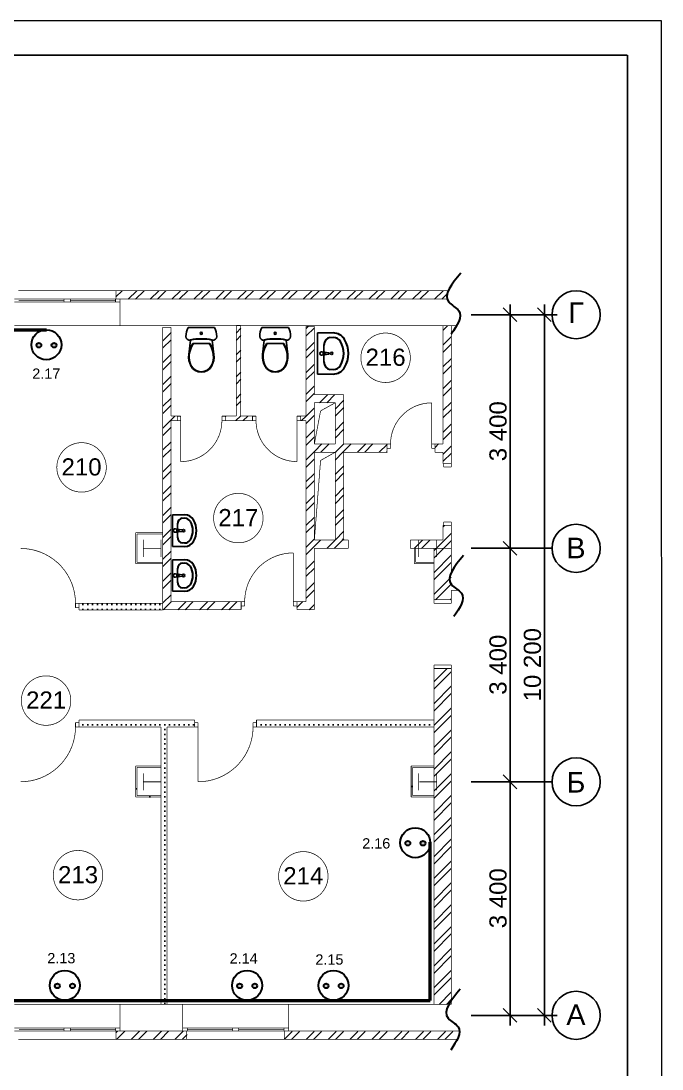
# Model space of a CAD drawing. Header units: millimetres. Extents: x 1781 to 2670, y 88 to 385.
# Drawn here: x 2107.8 to 2201, y 232 to 384.6 of the extents above; entities that cross this region are included whole.
import ezdxf
from ezdxf.enums import TextEntityAlignment as Align

# ---------------------------------------------------------------- set-up
doc = ezdxf.new("R2010")
doc.units = ezdxf.units.MM
doc.linetypes.add('DOUBLE_DASHED', pattern=[1093.611073, 529.166651, -211.666656, 141.111112, -211.666656])
for name, color, linetype in [('AIAOIEA_NOAIU', 7, 'Continuous'), ('DIMENSIONS', 7, 'Continuous'), ('ЛВС', 1, 'Continuous')]:
    doc.layers.add(name, color=color, linetype=linetype)
doc.styles.add('1', font='arial.ttf')
pattern_1 = [(45, (0, 0), (-159.09903, 159.09903), []), (45, (-53.03, 53.03), (-159.09903, 159.09903), [])]
pattern_2 = [(45, (-1651.3506, 2763.5634), (-1.5909903, 1.5909903), []), (45, (-1651.881, 2764.0937), (-1.5909903, 1.5909903), [])]
pattern_3 = [(0, (0, 0), (0, 69.999999), [0, -69.999999])]
pattern_4 = [(45, (-247.49, 247.49), (-111.36932, 111.36932), [0, -105, 0, -157.5]), (110, (-448.6, 209.19), (-148.00159, -53.86817), [0, -77, 0, -133])]

# ---------------------------------------------------------------- blocks, each defined once
blk = doc.blocks.new('FILL_217')
at = {"layer": 'AIAOIEA_NOAIU', "linetype": 'Continuous'}
h = blk.add_hatch(dxfattribs=at)
h.set_pattern_fill('STEEL', scale=75, angle=45, style=0)
h.set_pattern_definition(pattern_1)
h.paths.add_polyline_path([(381922, -252218), (382172, -252218), (382172, -247328), (381922, -247328)], flags=0)
blk = doc.blocks.new('FILL_206')
at = {"layer": 'AIAOIEA_NOAIU', "linetype": 'Continuous'}
h = blk.add_hatch(dxfattribs=at)
h.set_pattern_fill('25__', scale=69.999999, style=0)
h.set_pattern_definition(pattern_3)
h.paths.add_polyline_path([(381922, -248178), (381922, -248078), (379340, -248078), (379340, -248178)], flags=0)
blk = doc.blocks.new('FILL_207')
at = {"layer": 'AIAOIEA_NOAIU', "linetype": 'Continuous'}
h = blk.add_hatch(dxfattribs=at)
h.set_pattern_fill('25__', scale=69.999999, style=0)
h.set_pattern_definition(pattern_3)
h.paths.add_polyline_path([(378440, -248178), (378440, -248078), (376757, -248078), (376757, -248178)], flags=0)
blk = doc.blocks.new('FILL_211')
at = {"layer": 'AIAOIEA_NOAIU', "linetype": 'Continuous'}
h = blk.add_hatch(dxfattribs=at)
h.set_pattern_fill('25__', scale=69.999999, style=0)
h.set_pattern_definition(pattern_3)
h.paths.add_polyline_path([(377976, -246478), (377976, -246378), (376757, -246378), (376757, -246478)], flags=0)
blk = doc.blocks.new('FILL_214')
at = {"layer": 'AIAOIEA_NOAIU', "linetype": 'Continuous'}
h = blk.add_hatch(dxfattribs=at)
h.set_pattern_fill('CUT_STONE', scale=350, style=0)
h.set_pattern_definition(pattern_4)
h.paths.add_polyline_path([(381922, -248749), (381589, -248749), (381609, -248769), (381922, -248769)], flags=0)
blk = doc.blocks.new('FILL_218')
at = {"layer": 'AIAOIEA_NOAIU', "linetype": 'Continuous'}
h = blk.add_hatch(dxfattribs=at)
h.set_pattern_fill('STEEL', scale=75, angle=45, style=0)
h.set_pattern_definition(pattern_1)
h.paths.add_polyline_path([(381922, -246328), (382172, -246328), (382172, -245578), (381922, -245578)], flags=0)
blk = doc.blocks.new('FILL_221')
at = {"layer": 'AIAOIEA_NOAIU', "linetype": 'Continuous'}
h = blk.add_hatch(dxfattribs=at)
h.set_pattern_fill('STEEL', scale=75, angle=45, style=0)
h.set_pattern_definition(pattern_1)
h.paths.add_polyline_path([(380181, -246473), (380061, -246353), (379926, -246353), (379926, -246473)], flags=0)
blk = doc.blocks.new('FILL_222')
at = {"layer": 'AIAOIEA_NOAIU', "linetype": 'Continuous'}
h = blk.add_hatch(dxfattribs=at)
h.set_pattern_fill('STEEL', scale=75, angle=45, style=0)
h.set_pattern_definition(pattern_1)
h.paths.add_polyline_path([(379116, -246473), (379116, -246353), (378096, -246353), (377976, -246473)], flags=0)
blk = doc.blocks.new('FILL_228')
at = {"layer": 'AIAOIEA_NOAIU', "linetype": 'Continuous'}
h = blk.add_hatch(dxfattribs=at)
h.set_pattern_fill('STEEL', scale=75, angle=45, style=0)
h.set_pattern_definition(pattern_1)
h.paths.add_polyline_path([(382054, -245578), (382174, -245578), (382174, -245243), (382054, -245243)], flags=0)
blk = doc.blocks.new('FILL_229')
at = {"layer": 'AIAOIEA_NOAIU', "linetype": 'Continuous'}
h = blk.add_hatch(dxfattribs=at)
h.set_pattern_fill('STEEL', scale=75, angle=45, style=0)
h.set_pattern_definition(pattern_1)
h.paths.add_polyline_path([(382054, -244343), (382174, -244343), (382174, -242338), (382054, -242338)], flags=0)
blk = doc.blocks.new('FILL_238')
at = {"layer": 'AIAOIEA_NOAIU', "linetype": 'Continuous'}
h = blk.add_hatch(dxfattribs=at)
h.set_pattern_fill('CUT_STONE', scale=350, style=0)
h.set_pattern_definition(pattern_4)
h.paths.add_polyline_path([(377976, -245349), (377582, -245349), (377602, -245369), (377976, -245369)], flags=0)
blk = doc.blocks.new('FILL_240')
at = {"layer": 'AIAOIEA_NOAIU', "linetype": 'Continuous'}
h = blk.add_hatch(dxfattribs=at)
h.set_pattern_fill('STEEL', scale=75, angle=45, style=0)
h.set_pattern_definition(pattern_1)
h.paths.add_polyline_path([(379046, -242332), (379046, -243652), (379111, -243652), (379111, -242332)], flags=0)
blk = doc.blocks.new('FILL_242')
at = {"layer": 'AIAOIEA_NOAIU', "linetype": 'Continuous'}
h = blk.add_hatch(dxfattribs=at)
h.set_pattern_fill('STEEL', scale=75, angle=45, style=0)
h.set_pattern_definition(pattern_1)
h.paths.add_polyline_path([(380061, -243717), (380061, -243652), (379981, -243652), (379981, -243717)], flags=0)
blk = doc.blocks.new('FILL_243')
at = {"layer": 'AIAOIEA_NOAIU', "linetype": 'Continuous'}
h = blk.add_hatch(dxfattribs=at)
h.set_pattern_fill('STEEL', scale=75, angle=45, style=0)
h.set_pattern_definition(pattern_1)
h.paths.add_polyline_path([(379281, -243717), (379281, -243652), (378887, -243652), (378887, -243717)], flags=0)
blk = doc.blocks.new('FILL_244')
at = {"layer": 'AIAOIEA_NOAIU', "linetype": 'Continuous'}
h = blk.add_hatch(dxfattribs=at)
h.set_pattern_fill('STEEL', scale=75, angle=45, style=0)
h.set_pattern_definition(pattern_1)
h.paths.add_polyline_path([(378187, -243717), (378187, -243652), (378096, -243652), (378096, -243717)], flags=0)
blk = doc.blocks.new('FILL_245')
at = {"layer": 'AIAOIEA_NOAIU', "linetype": 'Continuous'}
h = blk.add_hatch(dxfattribs=at)
h.set_pattern_fill('STEEL', scale=75, angle=45, style=0)
h.set_pattern_definition(pattern_1)
h.paths.add_polyline_path([(380486, -243458), (380486, -244058), (380606, -244058), (380606, -243338)], flags=0)
blk = doc.blocks.new('FILL_247')
at = {"layer": 'AIAOIEA_NOAIU', "linetype": 'Continuous'}
h = blk.add_hatch(dxfattribs=at)
h.set_pattern_fill('CUT_STONE', scale=350, style=0)
h.set_pattern_definition(pattern_4)
h.paths.add_polyline_path([(381633, -245578), (381633, -245800), (381653, -245780), (381653, -245578)], flags=0)
blk = doc.blocks.new('FILL_248')
at = {"layer": 'AIAOIEA_NOAIU', "linetype": 'Continuous'}
h = blk.add_hatch(dxfattribs=at)
h.set_pattern_fill('CUT_STONE', scale=350, style=0)
h.set_pattern_definition(pattern_4)
h.paths.add_polyline_path([(377582, -245800), (377976, -245800), (377976, -245780), (377602, -245780)], flags=0)
blk = doc.blocks.new('FILL_252')
at = {"layer": 'AIAOIEA_NOAIU', "linetype": 'Continuous'}
h = blk.add_hatch(dxfattribs=at)
h.set_pattern_fill('25__', scale=69.999999, style=0)
h.set_pattern_definition(pattern_3)
h.paths.add_polyline_path([(377949, -248178), (377949, -252218), (378039, -252218), (378039, -248178)], flags=0)
blk = doc.blocks.new('FILL_257')
at = {"layer": 'AIAOIEA_NOAIU', "linetype": 'Continuous'}
h = blk.add_hatch(dxfattribs=at)
h.set_pattern_fill('STEEL', scale=75, angle=45, style=0)
h.set_pattern_definition(pattern_1)
h.paths.add_polyline_path([(382054, -245578), (382054, -245458), (381577, -245458), (381577, -245578)], flags=0)
blk = doc.blocks.new('FILL_258')
at = {"layer": 'AIAOIEA_NOAIU', "linetype": 'Continuous'}
h = blk.add_hatch(dxfattribs=at)
h.set_pattern_fill('STEEL', scale=75, angle=45, style=0)
h.set_pattern_definition(pattern_1)
h.paths.add_polyline_path([(380677, -245578), (380677, -245458), (380181, -245458), (380181, -245578)], flags=0)
blk = doc.blocks.new('FILL_259')
at = {"layer": 'AIAOIEA_NOAIU', "linetype": 'Continuous'}
h = blk.add_hatch(dxfattribs=at)
h.set_pattern_fill('STEEL', scale=75, angle=45, style=0)
h.set_pattern_definition(pattern_1)
h.paths.add_polyline_path([(382054, -244178), (382054, -244058), (381938, -244058), (381938, -244178)], flags=0)
blk = doc.blocks.new('FILL_260')
at = {"layer": 'AIAOIEA_NOAIU', "linetype": 'Continuous'}
h = blk.add_hatch(dxfattribs=at)
h.set_pattern_fill('STEEL', scale=75, angle=45, style=0)
h.set_pattern_definition(pattern_1)
h.paths.add_polyline_path([(381238, -244178), (381238, -244058), (380181, -244058), (380181, -244178)], flags=0)
blk = doc.blocks.new('FILL_269')
at = {"layer": 'AIAOIEA_NOAIU', "linetype": 'Continuous'}
h = blk.add_hatch(dxfattribs=at)
h.set_pattern_fill('STEEL', scale=75, angle=45, style=0)
h.set_pattern_definition(pattern_1)
h.paths.add_polyline_path([(380061, -242344), (380061, -246353), (380181, -246473), (380181, -242344)], flags=0)
blk = doc.blocks.new('FILL_284')
at = {"layer": 'AIAOIEA_NOAIU', "linetype": 'Continuous'}
h = blk.add_hatch(dxfattribs=at)
h.set_pattern_fill('CUT_STONE', scale=350, style=0)
h.set_pattern_definition(pattern_4)
h.paths.add_polyline_path([(377582, -245349), (377582, -245800), (377602, -245780), (377602, -245369)], flags=0)
blk = doc.blocks.new('FILL_285')
at = {"layer": 'AIAOIEA_NOAIU', "linetype": 'Continuous'}
h = blk.add_hatch(dxfattribs=at)
h.set_pattern_fill('CUT_STONE', scale=350, style=0)
h.set_pattern_definition(pattern_4)
h.paths.add_polyline_path([(377582, -248749), (377582, -249200), (377602, -249180), (377602, -248769)], flags=0)
blk = doc.blocks.new('FILL_288')
at = {"layer": 'AIAOIEA_NOAIU', "linetype": 'Continuous'}
h = blk.add_hatch(dxfattribs=at)
h.set_pattern_fill('CUT_STONE', scale=350, style=0)
h.set_pattern_definition(pattern_4)
h.paths.add_polyline_path([(381589, -248749), (381589, -249200), (381609, -249180), (381609, -248769)], flags=0)
blk = doc.blocks.new('FILL_299')
at = {"layer": 'AIAOIEA_NOAIU', "linetype": 'Continuous'}
h = blk.add_hatch(dxfattribs=at)
h.set_pattern_fill('CUT_STONE', scale=350, style=0)
h.set_pattern_definition(pattern_4)
h.paths.add_polyline_path([(377582, -249200), (377949, -249200), (377949, -249180), (377602, -249180)], flags=0)
blk = doc.blocks.new('FILL_300')
at = {"layer": 'AIAOIEA_NOAIU', "linetype": 'Continuous'}
h = blk.add_hatch(dxfattribs=at)
h.set_pattern_fill('STEEL', scale=75, angle=45, style=0)
h.set_pattern_definition(pattern_1)
h.paths.add_polyline_path([(377976, -242362), (377976, -246473), (378096, -246353), (378096, -242362)], flags=0)
blk = doc.blocks.new('FILL_321')
at = {"layer": 'AIAOIEA_NOAIU', "linetype": 'Continuous'}
h = blk.add_hatch(dxfattribs=at)
h.set_pattern_fill('STEEL', scale=75, angle=45, style=0)
h.set_pattern_definition(pattern_1)
h.paths.add_polyline_path([(380486, -244178), (380486, -245458), (380606, -245458), (380606, -244178)], flags=0)
blk = doc.blocks.new('FILL_326')
at = {"layer": 'AIAOIEA_NOAIU', "linetype": 'Continuous'}
h = blk.add_hatch(dxfattribs=at)
h.set_pattern_fill('STEEL', scale=75, angle=45, style=0)
h.set_pattern_definition(pattern_1)
h.paths.add_polyline_path([(380181, -243458), (380486, -243458), (380606, -243338), (380181, -243338)], flags=0)
blk = doc.blocks.new('роз')
at = {"layer": 'ЛВС', "lineweight": 30}
h = blk.add_hatch(color=256, dxfattribs=at)
h.paths.add_polyline_path([(372144.46, -252846.29, 1), (372145.16, -252846.29, 1)])
h.paths.add_polyline_path([(372146.66, -252846.29, 1), (372147.36, -252846.29, 1)])
for centre, radius in [((372145.89, -252846.22), 2.18), ((372144.81, -252846.29), 0.347), ((372147.01, -252846.29), 0.347)]:
    blk.add_circle(centre, radius, dxfattribs=at)

msp = doc.modelspace()

# ---------------------------------------------------------------- hatches: boundary and pattern name
at = {"layer": 'AIAOIEA_NOAIU', "linetype": 'Continuous', "lineweight": 0}
h = msp.add_hatch(dxfattribs=at)
h.set_pattern_fill('STEEL', color=256, scale=0.75, angle=45, style=0)
h.set_pattern_definition(pattern_2)
h.paths.add_polyline_path([(2169.77, 344.04), (2169.77, 344.05), (2169.71, 344.37), (2169.74, 344.71), (2169.84, 345.06), (2169.93, 345.29), (2121.6, 345.29), (2121.6, 344.04)])
h = msp.add_hatch(dxfattribs=at)
h.set_pattern_fill('STEEL', color=256, scale=0.75, angle=45, style=0)
h.set_pattern_definition(pattern_2)
h.paths.add_polyline_path([(2121.6, 236.29), (2131.97, 236.29), (2131.97, 237.49), (2121.6, 237.49)], flags=0)
h = msp.add_hatch(dxfattribs=at)
h.set_pattern_fill('STEEL', color=256, scale=0.75, angle=45, style=0)
h.set_pattern_definition(pattern_2)
h.paths.add_polyline_path([(2171.58, 237.27), (2171.58, 237.45), (2146.1, 237.45), (2146.1, 236.29), (2171.25, 236.29), (2171.39, 236.59), (2171.51, 236.94)])

# ---------------------------------------------------------------- linework, layer by layer
at = {"linetype": 'Continuous', "lineweight": 20}
for p, q in [((2200.97, 384.57), (1781.03, 384.57)), ((2201.03, 87.57), (2200.97, 384.57))]:
    msp.add_line(p, q, dxfattribs=at)
for p, q in [((2195.97, 379.57), (1800.97, 379.57)), ((2196.03, 92.57), (2196.03, 379.57))]:
    msp.add_line(p, q)
at = {"layer": 'AIAOIEA_NOAIU', "linetype": 'Continuous'}
for p, q in [((2131.76, 338.63), (2131.79, 338.96)), ((2131.79, 338.96), (2131.85, 339.29)), ((2131.85, 339.29), (2131.95, 339.61)), ((2131.95, 339.61), (2132.08, 339.92)), ((2132.08, 339.92), (2135.95, 339.92)), ((2135.95, 339.92), (2136.08, 339.61)), ((2136.08, 339.61), (2136.18, 339.29)), ((2136.18, 339.29), (2136.24, 338.96)), ((2136.24, 338.96), (2136.26, 338.63)), ((2142.51, 338.63), (2142.53, 338.96)), ((2142.53, 338.96), (2142.59, 339.29)), ((2142.59, 339.29), (2142.69, 339.61)), ((2142.69, 339.61), (2142.83, 339.92)), ((2142.83, 339.92), (2146.69, 339.92)), ((2146.69, 339.92), (2146.83, 339.61)), ((2146.83, 339.61), (2146.93, 339.29)), ((2146.93, 339.29), (2146.99, 338.96)), ((2146.99, 338.96), (2147.01, 338.63)), ((2150.91, 339.16), (2150.91, 333.16)), ((2150.91, 339.16), (2153.2, 339.16)), ((2131.82, 338.4), (2131.76, 338.63)), ((2131.96, 338.22), (2131.82, 338.4)), ((2132.18, 338.11), (2131.96, 338.22)), ((2132.18, 335.99), (2132.42, 338.11)), ((2132.42, 338.11), (2132.18, 338.11)), ((2132.55, 337.24), (2132.77, 337.61)), ((2132.64, 337.23), (2132.86, 337.61)), ((2132.77, 337.61), (2135.26, 337.61)), ((2135.17, 337.61), (2135.39, 337.23)), ((2135.26, 337.61), (2135.48, 337.24)), ((2135.61, 338.11), (2135.85, 335.99)), ((2135.85, 338.11), (2135.61, 338.11)), ((2136.07, 338.22), (2135.85, 338.11)), ((2136.21, 338.4), (2136.07, 338.22)), ((2136.26, 338.63), (2136.21, 338.4)), ((2142.56, 338.4), (2142.51, 338.63)), ((2142.71, 338.22), (2142.56, 338.4)), ((2142.92, 338.11), (2142.71, 338.22)), ((2143.16, 338.11), (2142.92, 338.11)), ((2142.93, 335.99), (2143.16, 338.11)), ((2143.29, 337.24), (2143.51, 337.61)), ((2143.38, 337.23), (2143.61, 337.61)), ((2143.51, 337.61), (2146.01, 337.61)), ((2145.91, 337.61), (2146.13, 337.23)), ((2146.01, 337.61), (2146.22, 337.24)), ((2146.36, 338.11), (2146.59, 335.99)), ((2146.59, 338.11), (2146.36, 338.11)), ((2146.81, 338.22), (2146.59, 338.11)), ((2146.96, 338.4), (2146.81, 338.22)), ((2147.01, 338.63), (2146.96, 338.4)), ((2151.84, 337.34), (2151.84, 334.97)), ((2152.75, 338.5), (2153.2, 338.5)), ((2132.17, 335.57), (2132.18, 335.99)), ((2132.18, 335.99), (2132.26, 336.42)), ((2132.25, 335.57), (2132.27, 335.98)), ((2132.26, 336.42), (2132.38, 336.83)), ((2132.27, 335.98), (2132.34, 336.41)), ((2132.34, 336.41), (2132.47, 336.83)), ((2132.38, 336.83), (2132.55, 337.24)), ((2132.47, 336.83), (2132.64, 337.23)), ((2135.39, 337.23), (2135.56, 336.83)), ((2135.48, 337.24), (2135.65, 336.83)), ((2135.56, 336.83), (2135.69, 336.41)), ((2135.65, 336.83), (2135.77, 336.42)), ((2135.69, 336.41), (2135.76, 335.98)), ((2135.76, 335.98), (2135.78, 335.57)), ((2135.77, 336.42), (2135.85, 335.99)), ((2135.85, 335.99), (2135.86, 335.57)), ((2142.91, 335.57), (2142.93, 335.99)), ((2142.93, 335.99), (2143, 336.42)), ((2142.99, 335.57), (2143.01, 335.98)), ((2143, 336.42), (2143.12, 336.83)), ((2143.01, 335.98), (2143.08, 336.41)), ((2143.08, 336.41), (2143.21, 336.83)), ((2143.12, 336.83), (2143.29, 337.24)), ((2143.21, 336.83), (2143.38, 337.23)), ((2146.13, 337.23), (2146.31, 336.83)), ((2146.22, 337.24), (2146.39, 336.83)), ((2146.31, 336.83), (2146.43, 336.41)), ((2146.39, 336.83), (2146.52, 336.42)), ((2146.43, 336.41), (2146.51, 335.98)), ((2146.51, 335.98), (2146.52, 335.57)), ((2146.52, 336.42), (2146.59, 335.99)), ((2146.59, 335.99), (2146.6, 335.57)), ((2151.5, 336.39), (2151.45, 336.39)), ((2151.5, 335.92), (2151.45, 335.92)), ((2151.91, 336.37), (2151.5, 336.39)), ((2151.91, 335.95), (2151.5, 335.92)), ((2151.74, 336.02), (2151.74, 336.29)), ((2151.74, 336.29), (2151.88, 336.29)), ((2151.74, 336.02), (2151.74, 336.29)), ((2151.88, 336.02), (2151.74, 336.02)), ((2152.53, 336.27), (2152, 336.33)), ((2152, 335.98), (2152.53, 336.04)), ((2132.21, 335.15), (2132.17, 335.57)), ((2132.32, 334.74), (2132.21, 335.15)), ((2132.3, 335.16), (2132.25, 335.57)), ((2132.4, 334.76), (2132.3, 335.16)), ((2132.49, 334.35), (2132.32, 334.74)), ((2132.56, 334.38), (2132.4, 334.76)), ((2132.75, 333.97), (2132.49, 334.35)), ((2132.81, 334.02), (2132.56, 334.38)), ((2135.47, 334.38), (2135.22, 334.02)), ((2135.54, 334.35), (2135.28, 333.97)), ((2135.63, 334.76), (2135.47, 334.38)), ((2135.71, 334.74), (2135.54, 334.35)), ((2135.73, 335.16), (2135.63, 334.76)), ((2135.82, 335.15), (2135.71, 334.74)), ((2135.78, 335.57), (2135.73, 335.16)), ((2135.86, 335.57), (2135.82, 335.15)), ((2142.96, 335.15), (2142.91, 335.57)), ((2143.06, 334.74), (2142.96, 335.15)), ((2143.04, 335.16), (2142.99, 335.57)), ((2143.14, 334.76), (2143.04, 335.16)), ((2143.23, 334.35), (2143.06, 334.74)), ((2143.3, 334.38), (2143.14, 334.76)), ((2143.49, 333.97), (2143.23, 334.35)), ((2143.56, 334.02), (2143.3, 334.38)), ((2146.21, 334.38), (2145.96, 334.02)), ((2146.29, 334.35), (2146.02, 333.97)), ((2146.37, 334.76), (2146.21, 334.38)), ((2146.45, 334.74), (2146.29, 334.35)), ((2146.48, 335.16), (2146.37, 334.76)), ((2146.56, 335.15), (2146.45, 334.74)), ((2146.52, 335.57), (2146.48, 335.16)), ((2146.6, 335.57), (2146.56, 335.15)), ((2151.84, 334.97), (2151.84, 334.97)), ((2133.12, 333.67), (2132.75, 333.97)), ((2133.16, 333.74), (2132.81, 334.02)), ((2133.55, 333.48), (2133.12, 333.67)), ((2133.57, 333.56), (2133.16, 333.74)), ((2134.01, 333.42), (2133.55, 333.48)), ((2134.01, 333.5), (2133.57, 333.56)), ((2134.46, 333.56), (2134.01, 333.5)), ((2134.48, 333.48), (2134.01, 333.42)), ((2134.87, 333.74), (2134.46, 333.56)), ((2134.91, 333.67), (2134.48, 333.48)), ((2135.22, 334.02), (2134.87, 333.74)), ((2135.28, 333.97), (2134.91, 333.67)), ((2143.86, 333.67), (2143.49, 333.97)), ((2143.9, 333.74), (2143.56, 334.02)), ((2144.29, 333.48), (2143.86, 333.67)), ((2144.31, 333.56), (2143.9, 333.74)), ((2144.76, 333.42), (2144.29, 333.48)), ((2144.76, 333.5), (2144.31, 333.56)), ((2145.2, 333.56), (2144.76, 333.5)), ((2145.23, 333.48), (2144.76, 333.42)), ((2145.61, 333.74), (2145.2, 333.56)), ((2145.66, 333.67), (2145.23, 333.48)), ((2145.96, 334.02), (2145.61, 333.74)), ((2146.02, 333.97), (2145.66, 333.67)), ((2150.91, 333.16), (2153.2, 333.16)), ((2152.75, 333.81), (2153.2, 333.81)), ((2129.81, 312.67), (2131.59, 312.67)), ((2129.81, 312.67), (2129.81, 308.07)), ((2131.24, 312.17), (2131.59, 312.17)), ((2130.2, 310.61), (2130.15, 310.6)), ((2130.2, 310.13), (2130.15, 310.13)), ((2130.6, 310.58), (2130.2, 310.61)), ((2130.6, 310.16), (2130.2, 310.13)), ((2130.43, 310.23), (2130.43, 310.5)), ((2130.43, 310.5), (2130.58, 310.5)), ((2130.58, 310.23), (2130.43, 310.23)), ((2130.44, 310.23), (2130.44, 310.5)), ((2130.53, 311.28), (2130.53, 309.46)), ((2131.22, 310.48), (2130.69, 310.54)), ((2130.69, 310.19), (2131.22, 310.26)), ((2130.53, 309.46), (2130.53, 309.46)), ((2131.24, 308.57), (2131.59, 308.57)), ((2129.81, 308.07), (2131.59, 308.07)), ((2129.81, 306.13), (2131.59, 306.13)), ((2129.81, 306.13), (2129.81, 301.53)), ((2131.24, 305.63), (2131.59, 305.63)), ((2130.2, 304.07), (2130.15, 304.07)), ((2130.6, 304.04), (2130.2, 304.07)), ((2130.43, 303.7), (2130.43, 303.97)), ((2130.43, 303.97), (2130.58, 303.97)), ((2130.58, 303.7), (2130.43, 303.7)), ((2130.44, 303.7), (2130.44, 303.97)), ((2130.53, 304.74), (2130.53, 302.92)), ((2131.22, 303.94), (2130.69, 304.01)), ((2130.69, 303.66), (2131.22, 303.72)), ((2130.2, 303.59), (2130.15, 303.6)), ((2130.6, 303.62), (2130.2, 303.59)), ((2130.53, 302.92), (2130.53, 302.92)), ((2129.81, 301.53), (2131.59, 301.53)), ((2131.24, 302.03), (2131.59, 302.03))]:
    msp.add_line(p, q, dxfattribs=at)
at = {"layer": 'AIAOIEA_NOAIU', "linetype": 'Continuous', "lineweight": 30, "const_width": 0.1}
for points in [[(2121.6, 345.29), (2107.4, 345.29)], [(2121.6, 344.09), (2121.6, 345.29)], [(2169.92, 345.29), (2121.6, 345.29)], [(2122.2, 344.09), (2106.8, 344.09)], [(2122.2, 343.64), (2106.8, 343.64)], [(2107.46, 343.86), (2114.05, 343.86)], [(2114.05, 344.09), (2114.05, 343.64)], [(2114.94, 344.09), (2114.94, 343.64)], [(2121.53, 343.86), (2114.94, 343.86)], [(2121.53, 344.09), (2121.53, 343.64)], [(2169.76, 344.09), (2121.6, 344.09)], [(2122.2, 340.19), (2122.2, 344.09)], [(2139.11, 340.25), (2139.11, 327.04)], [(2139.76, 340.25), (2139.11, 340.25)], [(2139.76, 327.04), (2139.76, 340.25)], [(2106.8, 340.19), (2122.2, 340.19)], [(2122.2, 340.19), (2171.14, 340.19)], [(2128.41, 339.95), (2128.41, 298.84)], [(2129.61, 339.95), (2128.41, 339.95)], [(2129.61, 327.04), (2129.61, 339.95)], [(2149.26, 340.12), (2149.26, 327.04)], [(2150.46, 340.12), (2149.26, 340.12)], [(2150.46, 330.18), (2150.46, 340.12)], [(2169.19, 340.19), (2169.19, 322.98)], [(2170.39, 340.19), (2169.19, 340.19)], [(2170.39, 320.13), (2170.39, 340.19)], [(2154.7, 330.18), (2150.46, 330.18)], [(2154.7, 322.98), (2154.7, 330.18)], [(2150.46, 322.98), (2150.46, 328.98)], [(2150.46, 328.98), (2153.5, 328.98)], [(2151.36, 327.8), (2153.5, 328.98)], [(2153.5, 328.98), (2153.5, 322.98)], [(2167.52, 322.98), (2167.52, 328.97)], [(2130.52, 327.04), (2129.61, 327.04)], [(2130.52, 327.04), (2130.52, 326.39)], [(2131.03, 327.03), (2130.52, 327.03)], [(2130.52, 327.03), (2130.52, 326.39)], [(2131.03, 326.39), (2131.03, 327.03)], [(2137.01, 326.39), (2137.01, 327.03)], [(2137.01, 327.03), (2137.52, 327.03)], [(2137.52, 327.04), (2137.52, 326.39)], [(2139.11, 327.04), (2137.52, 327.04)], [(2137.52, 327.03), (2137.52, 326.39)], [(2141.46, 327.04), (2139.76, 327.04)], [(2141.46, 327.04), (2141.46, 326.39)], [(2141.97, 327.03), (2141.46, 327.03)], [(2141.46, 327.03), (2141.46, 326.39)], [(2141.97, 326.39), (2141.97, 327.03)], [(2147.95, 326.39), (2147.95, 327.03)], [(2147.95, 327.03), (2148.46, 327.03)], [(2148.46, 327.04), (2148.46, 326.39)], [(2149.26, 327.04), (2148.46, 327.04)], [(2148.46, 327.03), (2148.46, 326.39)], [(2150.46, 322.98), (2151.36, 327.8)], [(2129.61, 326.39), (2130.52, 326.39)], [(2129.61, 300.04), (2129.61, 326.39)], [(2130.52, 326.39), (2131.03, 326.39)], [(2131.03, 326.39), (2131.03, 320.41)], [(2137.52, 326.39), (2137.01, 326.39)], [(2137.52, 326.39), (2141.46, 326.39)], [(2141.46, 326.39), (2141.97, 326.39)], [(2148.46, 326.39), (2147.95, 326.39)], [(2147.95, 326.39), (2147.95, 320.41)], [(2148.46, 326.39), (2149.26, 326.39)], [(2149.26, 326.39), (2149.26, 300.04)], [(2153.5, 322.98), (2150.46, 322.98)], [(2161.03, 322.98), (2154.7, 322.98)], [(2161.03, 322.98), (2161.54, 322.98)], [(2161.03, 322.35), (2161.03, 322.98)], [(2161.03, 322.98), (2161.03, 321.78)], [(2161.54, 322.35), (2161.03, 322.35)], [(2161.54, 322.98), (2161.54, 322.35)], [(2168.03, 322.98), (2167.52, 322.98)], [(2167.52, 322.98), (2167.52, 322.35)], [(2167.52, 322.35), (2168.03, 322.35)], [(2168.03, 322.35), (2168.03, 322.98)], [(2168.03, 322.98), (2168.03, 321.78)], [(2169.19, 322.98), (2168.03, 322.98)], [(2150.46, 321.78), (2153.5, 321.78)], [(2150.46, 308.98), (2150.46, 321.78)], [(2150.46, 308.98), (2151.36, 320.58)], [(2151.36, 320.58), (2153.5, 321.78)], [(2153.5, 321.78), (2153.5, 308.98)], [(2154.7, 321.78), (2161.03, 321.78)], [(2154.7, 308.98), (2154.7, 321.78)], [(2168.03, 321.78), (2169.19, 321.78)], [(2169.19, 321.78), (2169.19, 320.13)], [(2170.39, 320.13), (2169.19, 320.13)], [(2169.25, 319.63), (2169.25, 320.13)], [(2169.25, 320.13), (2170.39, 320.13)], [(2170.39, 319.63), (2169.25, 319.63)], [(2170.39, 320.13), (2170.39, 319.63)], [(2170.39, 311.63), (2169.25, 311.63)], [(2169.25, 311.63), (2169.25, 311.13)], [(2170.39, 311.13), (2170.39, 311.63)], [(2128.41, 310.08), (2124.47, 310.08)], [(2124.47, 310.08), (2124.47, 305.57)], [(2124.67, 309.88), (2128.41, 309.88)], [(2124.67, 305.77), (2124.67, 309.88)], [(2128.41, 309.88), (2128.41, 310.08)], [(2170.39, 311.13), (2169.19, 311.13)], [(2169.19, 311.13), (2169.19, 308.98)], [(2169.25, 311.13), (2170.39, 311.13)], [(2170.39, 307.79), (2170.39, 311.13)], [(2125.58, 306.53), (2125.58, 309.04)], [(2128.15, 306.53), (2128.15, 309.04)], [(2153.5, 308.98), (2150.46, 308.98)], [(2155.42, 308.98), (2154.7, 308.98)], [(2155.42, 307.84), (2155.42, 308.98)], [(2155.42, 308.98), (2155.42, 307.78)], [(2164.42, 307.84), (2164.42, 308.98)], [(2164.42, 308.98), (2164.42, 307.78)], [(2169.19, 308.98), (2164.42, 308.98)], [(2165.65, 306.53), (2165.65, 309.04)], [(2168.23, 306.53), (2168.23, 309.04)], [(2125.65, 307.79), (2128.15, 307.79)], [(2147.4, 300.04), (2147.4, 307.12)], [(2150.46, 307.78), (2155.42, 307.78)], [(2150.46, 298.84), (2150.46, 307.78)], [(2164.42, 307.78), (2169.19, 307.78)], [(2164.98, 307.79), (2164.98, 305.57)], [(2165.18, 307.79), (2164.98, 307.79)], [(2165.18, 305.77), (2165.18, 307.79)], [(2165.72, 307.79), (2168.23, 307.79)], [(2170.37, 307.79), (2167.87, 307.79)], [(2167.87, 307.79), (2167.87, 300.29)], [(2169.19, 307.79), (2170.39, 307.79)], [(2169.19, 307.78), (2169.19, 307.79)], [(2170.37, 304.19), (2170.37, 307.79)], [(2124.47, 305.57), (2128.41, 305.57)], [(2128.41, 305.77), (2124.67, 305.77)], [(2128.41, 305.57), (2128.41, 305.77)], [(2164.98, 305.57), (2167.87, 305.57)], [(2167.87, 305.77), (2165.18, 305.77)], [(2167.87, 305.57), (2167.87, 305.77)], [(2170.37, 300.29), (2170.37, 301.69)], [(2170.37, 301.69), (2171.41, 301.69)], [(2116.22, 299.79), (2115.71, 299.79)], [(2115.71, 299.79), (2115.71, 299.15)], [(2115.71, 299.15), (2116.22, 299.15)], [(2116.22, 299.15), (2116.22, 299.79)], [(2116.22, 299.79), (2116.22, 298.79)], [(2128.41, 299.79), (2116.22, 299.79)], [(2128.41, 298.79), (2128.41, 299.79)], [(2139.81, 300.04), (2129.61, 300.04)], [(2139.81, 300.04), (2140.32, 300.04)], [(2139.81, 299.4), (2139.81, 300.04)], [(2139.81, 300.04), (2139.81, 298.84)], [(2140.32, 299.4), (2139.81, 299.4)], [(2140.32, 300.04), (2140.32, 299.4)], [(2147.91, 300.04), (2147.4, 300.04)], [(2147.4, 300.04), (2147.4, 299.4)], [(2147.4, 299.4), (2147.91, 299.4)], [(2147.91, 299.4), (2147.91, 300.04)], [(2147.91, 300.04), (2147.91, 298.84)], [(2149.26, 300.04), (2147.91, 300.04)], [(2167.87, 299.79), (2167.87, 300.29)], [(2167.87, 300.29), (2170.37, 300.29)], [(2170.37, 300.29), (2167.87, 300.29)], [(2170.37, 299.79), (2167.87, 299.79)], [(2170.37, 300.29), (2170.37, 299.79)], [(2116.22, 298.79), (2128.41, 298.79)], [(2128.41, 298.84), (2139.81, 298.84)], [(2147.91, 298.84), (2150.46, 298.84)], [(2170.37, 290.79), (2167.87, 290.79)], [(2167.87, 290.79), (2167.87, 290.29)], [(2167.87, 290.29), (2170.37, 290.29)], [(2170.37, 290.29), (2167.87, 290.29)], [(2167.87, 290.29), (2167.87, 241.39)], [(2170.37, 290.29), (2170.37, 290.79)], [(2170.37, 241.39), (2170.37, 290.29)], [(2115.71, 281.78), (2115.71, 282.42)], [(2115.71, 282.42), (2116.22, 282.42)], [(2116.22, 282.78), (2116.22, 281.78)], [(2133.04, 282.78), (2116.22, 282.78)], [(2116.22, 282.42), (2116.22, 281.78)], [(2133.04, 282.78), (2133.04, 281.78)], [(2133.55, 282.42), (2133.04, 282.42)], [(2133.04, 282.42), (2133.04, 281.78)], [(2133.55, 281.78), (2133.55, 282.42)], [(2141.54, 281.78), (2141.54, 282.42)], [(2141.54, 282.42), (2142.04, 282.42)], [(2142.04, 282.78), (2142.04, 281.78)], [(2167.87, 282.78), (2142.04, 282.78)], [(2142.04, 282.42), (2142.04, 281.78)], [(2167.87, 281.78), (2167.87, 282.78)], [(2116.22, 281.78), (2115.71, 281.78)], [(2116.22, 281.78), (2128.14, 281.78)], [(2128.14, 281.78), (2128.14, 241.39)], [(2129.04, 281.78), (2133.04, 281.78)], [(2129.04, 241.39), (2129.04, 281.78)], [(2133.04, 281.78), (2133.55, 281.78)], [(2133.55, 281.78), (2133.55, 273.8)], [(2142.04, 281.78), (2141.54, 281.78)], [(2142.04, 281.78), (2167.87, 281.78)], [(2124.47, 276.08), (2124.47, 271.57)], [(2128.14, 276.08), (2124.47, 276.08)], [(2124.67, 271.77), (2124.67, 275.88)], [(2124.67, 275.88), (2128.14, 275.88)], [(2125.58, 272.53), (2125.58, 275.04)], [(2128.14, 275.88), (2128.14, 276.08)], [(2128.15, 272.53), (2128.15, 275.04)], [(2167.87, 276.08), (2164.54, 276.08)], [(2164.54, 276.08), (2164.54, 271.57)], [(2164.74, 275.88), (2167.87, 275.88)], [(2164.74, 271.77), (2164.74, 275.88)], [(2165.65, 272.53), (2165.65, 275.04)], [(2167.87, 275.88), (2167.87, 276.08)], [(2168.23, 272.53), (2168.23, 275.04)], [(2125.65, 273.79), (2128.15, 273.79)], [(2165.72, 273.79), (2168.23, 273.79)], [(2128.14, 271.77), (2124.67, 271.77)], [(2128.14, 271.57), (2128.14, 271.77)], [(2167.87, 271.77), (2164.74, 271.77)], [(2167.87, 271.57), (2167.87, 271.77)], [(2124.47, 271.57), (2128.14, 271.57)], [(2164.54, 271.57), (2167.87, 271.57)], [(2170.37, 244.42), (2170.37, 248.17)], [(2122.2, 241.39), (2106.8, 241.39)], [(2122.2, 237.49), (2122.2, 241.39)], [(2131.3, 241.39), (2122.2, 241.39)], [(2128.14, 241.39), (2129.04, 241.39)], [(2131.3, 237.49), (2131.3, 241.39)], [(2146.7, 241.39), (2131.3, 241.39)], [(2146.7, 237.49), (2146.7, 241.39)], [(2167.87, 241.39), (2146.7, 241.39)], [(2167.87, 241.39), (2170.37, 241.39)], [(2106.8, 237.93), (2122.2, 237.93)], [(2106.8, 237.49), (2122.2, 237.49)], [(2107.47, 237.71), (2114.06, 237.71)], [(2114.06, 237.49), (2114.06, 237.93)], [(2114.95, 237.49), (2114.95, 237.93)], [(2121.54, 237.71), (2114.95, 237.71)], [(2121.54, 237.49), (2121.54, 237.93)], [(2121.6, 237.49), (2131.6, 237.49)], [(2121.6, 236.29), (2121.6, 237.49)], [(2131.3, 237.93), (2146.7, 237.93)], [(2131.3, 237.49), (2146.7, 237.49)], [(2131.9, 237.49), (2131.3, 237.49)], [(2131.9, 236.29), (2131.9, 237.49)], [(2131.97, 237.49), (2131.97, 237.93)], [(2131.97, 237.71), (2138.56, 237.71)], [(2138.56, 237.49), (2138.56, 237.93)], [(2139.45, 237.49), (2139.45, 237.93)], [(2146.04, 237.71), (2139.45, 237.71)], [(2146.04, 237.49), (2146.04, 237.93)], [(2146.1, 237.49), (2171.59, 237.49)], [(2146.1, 236.29), (2146.1, 237.49)], [(2107.4, 236.29), (2121.6, 236.29)], [(2121.6, 236.29), (2131.9, 236.29)], [(2131.9, 236.29), (2146.1, 236.29)], [(2146.1, 236.29), (2171.25, 236.29)]]:
    msp.add_lwpolyline(points, dxfattribs=at)
for points in [[(2167.52, 328.97, 0.414214), (2161.54, 322.98, 0.414214)], [(2131.03, 320.41, 0.414214), (2137.01, 326.39, 0.414214)], [(2141.97, 326.39, 0.414214), (2147.95, 320.41, 0.414214)], [(2115.71, 299.79, 0.414214), (2107.73, 307.77, 0.414214)], [(2147.4, 307.12, 0.414214), (2140.32, 300.04, 0.414214)], [(2107.73, 273.8, 0.414214), (2115.71, 281.78, 0.414214)], [(2133.55, 273.8, 0.414214), (2141.54, 281.78, 0.414214)]]:
    msp.add_lwpolyline(points, format="xyb", dxfattribs=at)
at = {"layer": 'AIAOIEA_NOAIU', "linetype": 'Continuous'}
for centre, radius, start, end in [((2134.01, 339.09), 0.15, 0, 180), ((2134.01, 339.09), 0.15, 180, 0), ((2144.76, 339.09), 0.15, 0, 180), ((2144.76, 339.09), 0.15, 180, 0), ((2151.49, 336.16), 0.25, 69.2856, 290.7144), ((2151.49, 336.16), 0.24, 97.8374, 261.8967), ((2151.88, 336.16), 0.136, 270, 90), ((2151.88, 336.16), 0.211, 275.1696, 84.8304), ((2151.89, 336.16), 0.211, 275.1696, 84.8304), ((2152.52, 336.16), 0.112, 277.1389, 82.8611), ((2152.98, 336.16), 0.175, 0, 180), ((2152.98, 336.16), 0.175, 180, 0), ((2130.18, 310.37), 0.25, 69.2856, 290.7144), ((2130.18, 310.37), 0.24, 97.8374, 261.8967), ((2130.58, 310.37), 0.136, 270, 90), ((2130.57, 310.37), 0.211, 275.1696, 84.8304), ((2130.58, 310.37), 0.211, 275.1696, 84.8304), ((2131.21, 310.37), 0.112, 277.1389, 82.8611), ((2131.42, 310.37), 0.175, 0, 180), ((2131.42, 310.37), 0.175, 180, 0), ((2130.18, 303.83), 0.25, 69.2856, 290.7144), ((2130.18, 303.83), 0.24, 97.8374, 261.8967), ((2130.58, 303.83), 0.136, 270, 90), ((2130.57, 303.83), 0.211, 275.1696, 84.8304), ((2130.58, 303.83), 0.211, 275.1696, 84.8304), ((2131.21, 303.83), 0.112, 277.1389, 82.8611), ((2131.42, 303.83), 0.175, 0, 180), ((2131.42, 303.83), 0.175, 180, 0)]:
    msp.add_arc(centre, radius, start, end, dxfattribs=at)
at = {"layer": 'AIAOIEA_NOAIU', "linetype": 'Continuous', "lineweight": 30}
for centre, major_axis, ratio, start_param, end_param in [((2153.2, 337.34), (1.89, 0), 0.956522, 0.496975, 1.570796), ((2134.01, 330.44), (-8.03, 0), 0.97416, 4.511964, 4.91281), ((2144.76, 330.44), (-8.03, 0), 0.97416, 4.511964, 4.91281), ((2152.75, 337.34), (0, 1.16), 0.784675, 0, 1.570796), ((2153.2, 337.34), (1.21, 0), 0.956522, 0.496975, 1.570796), ((2150.91, 336.16), (3.82, 0), 0.956522, 5.78621, 6.78016), ((2150.91, 336.16), (4.5, 0), 0.956522, 5.78621, 6.78016), ((2152.75, 334.97), (0, -1.16), 0.784675, 4.712389, 6.283185), ((2153.2, 334.97), (1.21, 0), 0.956522, 4.712389, 5.78621), ((2153.2, 334.97), (1.89, 0), 0.956522, 4.712389, 5.78621), ((2131.24, 311.28), (0, 0.889), 0.796047, 0, 1.570796), ((2131.59, 311.28), (1.47, 0), 0.942857, 0.496975, 1.570796), ((2131.59, 311.28), (0.943, 0), 0.942857, 0.496975, 1.570796), ((2129.81, 310.37), (2.97, 0), 0.942857, 5.78621, 6.78016), ((2129.81, 310.37), (3.5, 0), 0.942857, 5.78621, 6.78016), ((2131.24, 309.46), (0, -0.889), 0.796047, 4.712389, 6.283185), ((2131.59, 309.46), (0.943, 0), 0.942857, 4.712389, 5.78621), ((2131.59, 309.46), (1.47, 0), 0.942857, 4.712389, 5.78621), ((2131.24, 304.74), (0, 0.889), 0.796047, 0, 1.570796), ((2131.59, 304.74), (1.47, 0), 0.942857, 0.496975, 1.570796), ((2131.59, 304.74), (0.943, 0), 0.942857, 0.496975, 1.570796), ((2129.81, 303.83), (3.5, 0), 0.942857, 5.78621, 6.78016), ((2129.81, 303.83), (2.97, 0), 0.942857, 5.78621, 6.78016), ((2131.24, 302.92), (0, -0.889), 0.796047, 4.712389, 6.283185), ((2131.59, 302.92), (0.943, 0), 0.942857, 4.712389, 5.78621), ((2131.59, 302.92), (1.47, 0), 0.942857, 4.712389, 5.78621)]:
    msp.add_ellipse(centre, major_axis=major_axis, ratio=ratio, start_param=start_param, end_param=end_param, dxfattribs=at)
at = {"layer": 'Defpoints', "color": 6, "lineweight": 30}
for points in [[(2171.77, 347.87), (2170, 343.64), (2171.46, 342.38), (2170.38, 338.99)], [(2172.17, 306.75), (2170.39, 302.51), (2171.86, 301.25), (2170.77, 297.86)], [(2171.69, 243.61), (2169.91, 239.37), (2171.38, 238.11), (2170.29, 234.73)]]:
    msp.add_spline(points, degree=3, dxfattribs=at)
at = {"layer": 'DIMENSIONS', "linetype": 'Continuous'}
for p, q in [((2179.92, 340.79), (2177.92, 342.79)), ((2178.92, 341.79), (2178.92, 343.29)), ((2184.92, 340.79), (2182.92, 342.79)), ((2183.92, 341.79), (2183.92, 343.29)), ((2180.79, 341.79), (2177.04, 341.79)), ((2178.92, 307.79), (2178.92, 341.79)), ((2185.8, 341.79), (2182.05, 341.79)), ((2183.92, 239.79), (2183.92, 341.79)), ((2177.92, 308.79), (2179.92, 306.79)), ((2180.79, 307.79), (2177.04, 307.79)), ((2178.92, 273.79), (2178.92, 307.79)), ((2177.92, 274.79), (2179.92, 272.79)), ((2180.79, 273.79), (2177.04, 273.79)), ((2178.92, 239.79), (2178.92, 273.79)), ((2180.79, 239.79), (2177.04, 239.79)), ((2177.92, 240.79), (2179.92, 238.79)), ((2178.92, 238.29), (2178.92, 239.79)), ((2185.8, 239.79), (2182.05, 239.79)), ((2182.92, 240.79), (2184.92, 238.79)), ((2183.92, 238.29), (2183.92, 239.79))]:
    msp.add_line(p, q, dxfattribs=at)
at = {"layer": 'DIMENSIONS', "linetype": 'DOUBLE_DASHED'}
for p, q in [((2173.25, 341.79), (2185.04, 341.79)), ((2173.25, 307.79), (2185.04, 307.79)), ((2173.25, 273.79), (2185.04, 273.79)), ((2173.25, 239.79), (2185.04, 239.79))]:
    msp.add_line(p, q, dxfattribs=at)
at = {"layer": 'DIMENSIONS', "linetype": 'Continuous', "lineweight": 30, "const_width": 0.1}
for points in [[(2164.42, 335.53, 1), (2157.22, 335.53, 1)], [(2120.19, 319.57, 1), (2112.99, 319.57, 1)], [(2143, 312.19, 1), (2135.8, 312.19, 1)], [(2115.03, 285.62, 1), (2107.83, 285.62, 1)], [(2119.68, 260.2, 1), (2112.48, 260.2, 1)], [(2152.45, 260.03, 1), (2145.25, 260.03, 1)]]:
    msp.add_lwpolyline(points, format="xyb", close=True, dxfattribs=at)
at = {"layer": 'DIMENSIONS', "linetype": 'Continuous'}
for centre, start, end in [((2188.54, 341.79), 0, 180), ((2188.54, 341.79), 180, 0), ((2188.54, 307.79), 0, 180), ((2188.54, 307.79), 180, 0), ((2188.54, 273.79), 0, 180), ((2188.54, 273.79), 180, 0), ((2188.54, 239.79), 0, 180), ((2188.54, 239.79), 180, 0)]:
    msp.add_arc(centre, 3.5, start, end, dxfattribs=at)
at = {"layer": 'ЛВС', "linetype": 'Continuous', "lineweight": 50}
for p, q in [((1932.94, 339.61), (2111.47, 339.61)), ((2167.31, 241.97), (2167.31, 264.99)), ((1869.37, 241.97), (2167.31, 241.97))]:
    msp.add_line(p, q, dxfattribs=at)

# ---------------------------------------------------------------- block references
at = {"layer": 'AIAOIEA_NOAIU', "xscale": 0.01000000000931323, "yscale": 0.01000000000931323, "zscale": 0.01}
for name in ['FILL_300', 'FILL_240', 'FILL_269', 'FILL_229', 'FILL_326', 'FILL_245', 'FILL_244', 'FILL_243', 'FILL_242', 'FILL_260', 'FILL_259', 'FILL_321', 'FILL_238', 'FILL_284', 'FILL_228', 'FILL_258', 'FILL_257', 'FILL_247', 'FILL_218', 'FILL_248', 'FILL_211', 'FILL_222', 'FILL_221', 'FILL_217', 'FILL_207', 'FILL_206', 'FILL_252', 'FILL_285', 'FILL_214', 'FILL_288', 'FILL_299']:
    msp.add_blockref(name, (-1651.35, 2763.56), dxfattribs=at)
at = {"layer": 'ЛВС', "lineweight": 30}
for p in [(-370034.42, 253183.65), (-369980.75, 253111.14), (-370031.74, 253090.37), (-370005.22, 253090.37), (-369992.65, 253090.37)]:
    msp.add_blockref('роз', p, dxfattribs=at)

# ---------------------------------------------------------------- texts
at = {"layer": 'DIMENSIONS', "lineweight": 0, "style": '1'}
for s, height, p in [('Г', 3, (2188.51, 343.58)), ('216', 2.5, (2160.82, 336.86)), ('210', 2.5, (2116.59, 320.89)), ('217', 2.5, (2139.4, 313.51)), ('В', 3, (2188.51, 309.34)), ('221', 2.5, (2111.43, 286.95)), ('Б', 3, (2188.51, 275.23)), ('213', 2.5, (2116.08, 261.52)), ('214', 2.5, (2148.85, 261.36)), ('А', 3, (2188.51, 241.37))]:
    msp.add_text(s, height=height, dxfattribs=at).set_placement(p, align=Align.TOP_CENTER)
for s, p in [('3\xa0400', (2178.42, 320.47)), ('10\xa0200', (2183.42, 285.5)), ('3\xa0400', (2178.42, 286.47)), ('3\xa0400', (2178.42, 252.47))]:
    msp.add_text(s, height=2.5, rotation=90, dxfattribs=at).set_placement(p)
at = {"layer": 'ЛВС', "lineweight": 0, "style": '1'}
for s, p in [('2.17', (2109.42, 332.47)), ('2.16', (2157.42, 264.08)), ('2.13', (2111.61, 247.37)), ('2.14', (2138.13, 247.33)), ('2.15', (2150.61, 247.17))]:
    msp.add_text(s, height=1.5, dxfattribs=at).set_placement(p)

doc.saveas('drawing.dxf')
